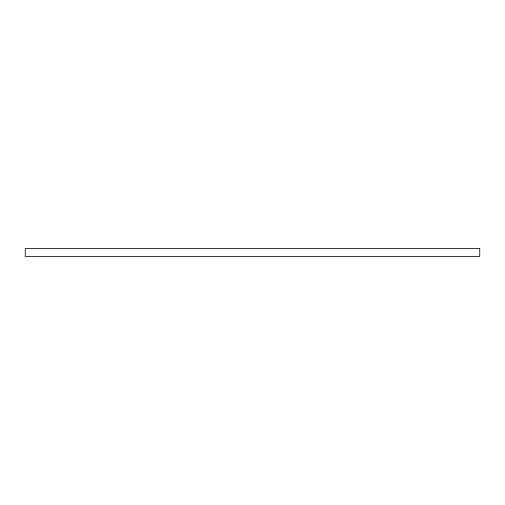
<?xml version="1.0" encoding="UTF-8"?>
<svg xmlns="http://www.w3.org/2000/svg" width="505" height="505" viewBox="0 0 505 505"><rect width="100%" height="100%" fill="white"/><g stroke="black" fill="none" stroke-linecap="round" stroke-linejoin="round"><path stroke-width="0.76" d="M479.75 248.58L25.25 248.58L25.25 256.42L479.75 256.42L479.75 248.58"/></g></svg>
